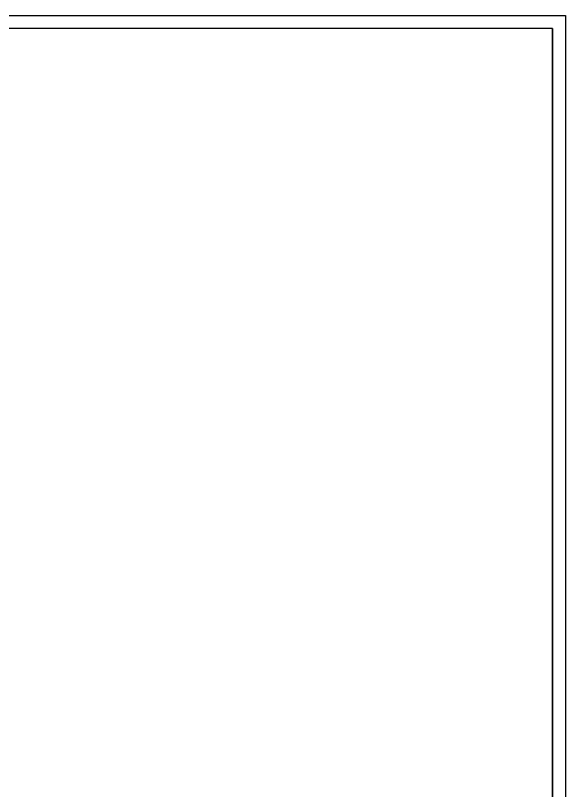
# Model space of a CAD drawing. Header units: inches. Extents: x 0 to 840, y -594 to 0.
# Drawn here: x 629.2 to 840, y -297.2 to 0 of the extents above; entities that cross this region are included whole.
import ezdxf

# ---------------------------------------------------------------- set-up
doc = ezdxf.new("R2010")
doc.units = ezdxf.units.IN
doc.header["$MEASUREMENT"] = 0

msp = doc.modelspace()

# ---------------------------------------------------------------- linework, layer by layer
at = {"color": 18, "lineweight": 30, "true_color": 0x000000}
for p, q in [((835, -5), (20, -5)), ((835, -5), (20, -5)), ((835, -5), (835, -589)), ((835, -589), (835, -5)), ((835, -589), (835, -5))]:
    msp.add_line(p, q, dxfattribs=at)
msp.add_lwpolyline([(840, -594), (0, -594), (0, 0), (840, 0)], close=True, dxfattribs=at)

doc.saveas('drawing.dxf')
